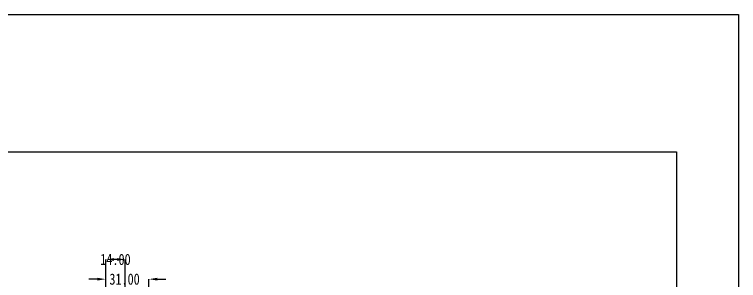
# Model space of a CAD drawing. Header units: millimetres. Extents: x 835 to 1873, y -1769 to 372.
# Drawn here: x 1354 to 1873, y 182 to 372 of the extents above; entities that cross this region are included whole.
import ezdxf

# ---------------------------------------------------------------- set-up
doc = ezdxf.new("R2010")
doc.units = ezdxf.units.MM
doc.header["$LTSCALE"] = 16.335
doc.header["$PDMODE"] = 3
doc.header["$PDSIZE"] = 0.3125
doc.layers.get('0').update_dxf_attribs({"linetype": 'CONTINUOUS'})
doc.layers.get('Defpoints').update_dxf_attribs({"linetype": 'CONTINUOUS'})
doc.styles.get("Standard").update_dxf_attribs({"font": 'txt', "width": 0.8})
doc.dimstyles.get("Standard").update_dxf_attribs({"dimtxt": 0.15625, "dimasz": 0.1875, "dimexe": 0.125, "dimexo": 0.0625, "dimtad": 0, "dimtih": 1, "dimtoh": 1, "dimdsep": 46, "dimtxsty": 'Standard', "dimcen": 0.09, "dimadec": 0, "dimazin": 0, "dimtp": 0.01, "dimtm": 0.01, "dimtfac": 1, "dimtofl": 0, "dimtmove": 0, "dimatfit": 3, "dimfxl": 0, "dimtolj": 1, "dimarcsym": 0})

# ---------------------------------------------------------------- blocks, each defined once
blk = doc.blocks.new('*D22')
at = {"color": 4, "lineweight": -2}
for p, q in [((1413.32, 182.75), (1407.32, 182.75)), ((1419.32, 169.15), (1419.32, 182.75)), ((1450.32, 163.44), (1450.32, 182.75)), ((1456.32, 182.75), (1462.32, 182.75))]:
    blk.add_line(p, q, dxfattribs=at)
at = {"color": 4}
for points in [[(1413.32, 183.75), (1413.32, 181.75), (1419.32, 182.75)], [(1456.32, 183.75), (1456.32, 181.75), (1450.32, 182.75)]]:
    blk.add_solid(points, dxfattribs=at)
at = {"layer": 'Defpoints', "color": 0}
for p in [(1419.32, 182.75), (1419.32, 169.15), (1450.32, 163.44)]:
    blk.add_point(p, dxfattribs=at)
at = {"color": 6, "insert": (1432.84, 182.75), "char_height": 8, "attachment_point": 5}
blk.add_mtext('\\A1;31.00', dxfattribs=at)
blk = doc.blocks.new('*D26')
at = {"color": 4, "lineweight": -2}
for p, q in [((1419.32, 180.02), (1419.32, 196.86)), ((1427.32, 196.86), (1425.32, 196.86)), ((1433.32, 149.68), (1433.32, 196.86))]:
    blk.add_line(p, q, dxfattribs=at)
at = {"color": 4}
for points in [[(1425.32, 197.86), (1425.32, 195.86), (1419.32, 196.86)], [(1427.32, 197.86), (1427.32, 195.86), (1433.32, 196.86)]]:
    blk.add_solid(points, dxfattribs=at)
at = {"layer": 'Defpoints', "color": 0}
for p in [(1419.32, 196.86), (1419.32, 180.02), (1433.32, 149.68)]:
    blk.add_point(p, dxfattribs=at)
at = {"color": 6, "insert": (1426.32, 196.86), "char_height": 8, "attachment_point": 5}
blk.add_mtext('\\A1;14.00', dxfattribs=at)

msp = doc.modelspace()

# ---------------------------------------------------------------- linework, layer by layer
for points in [[(834.681, 372.378), (1873.117, 372.378), (1873.117, -1769.492), (834.681, -1769.492)], [(957.551, 274.073), (1828.528, 274.073), (1828.528, -128.598), (957.551, -128.598)]]:
    msp.add_lwpolyline(points, close=True)

# ---------------------------------------------------------------- dimensions: what is measured, and where the dimension line sits
for base, p1, p2, picture, middle in [((1419.32, 196.86), (1433.32, 149.681), (1419.32, 180.019), '*D26', (1426.32, 196.86)), ((1419.32, 182.751), (1450.32, 163.436), (1419.32, 169.151), '*D22', (1432.84, 182.751))]:
    dim = msp.add_linear_dim(base=base, p1=p1, p2=p2, dimstyle='Standard', override={"dimtxt": 8, "dimasz": 6, "dimexe": 0, "dimexo": 0, "dimgap": 0, "dimtih": 0, "dimtoh": 0, "dimzin": 0, "dimcen": 0, "dimclrd": 4, "dimclre": 4, "dimclrt": 6, "dimtp": 0, "dimtm": 0, "dimtzin": 0})
    dim.commit()
    dim.dimension.update_dxf_attribs({"geometry": picture, "text_midpoint": middle, "dimtype": 160})

doc.saveas('drawing.dxf')
